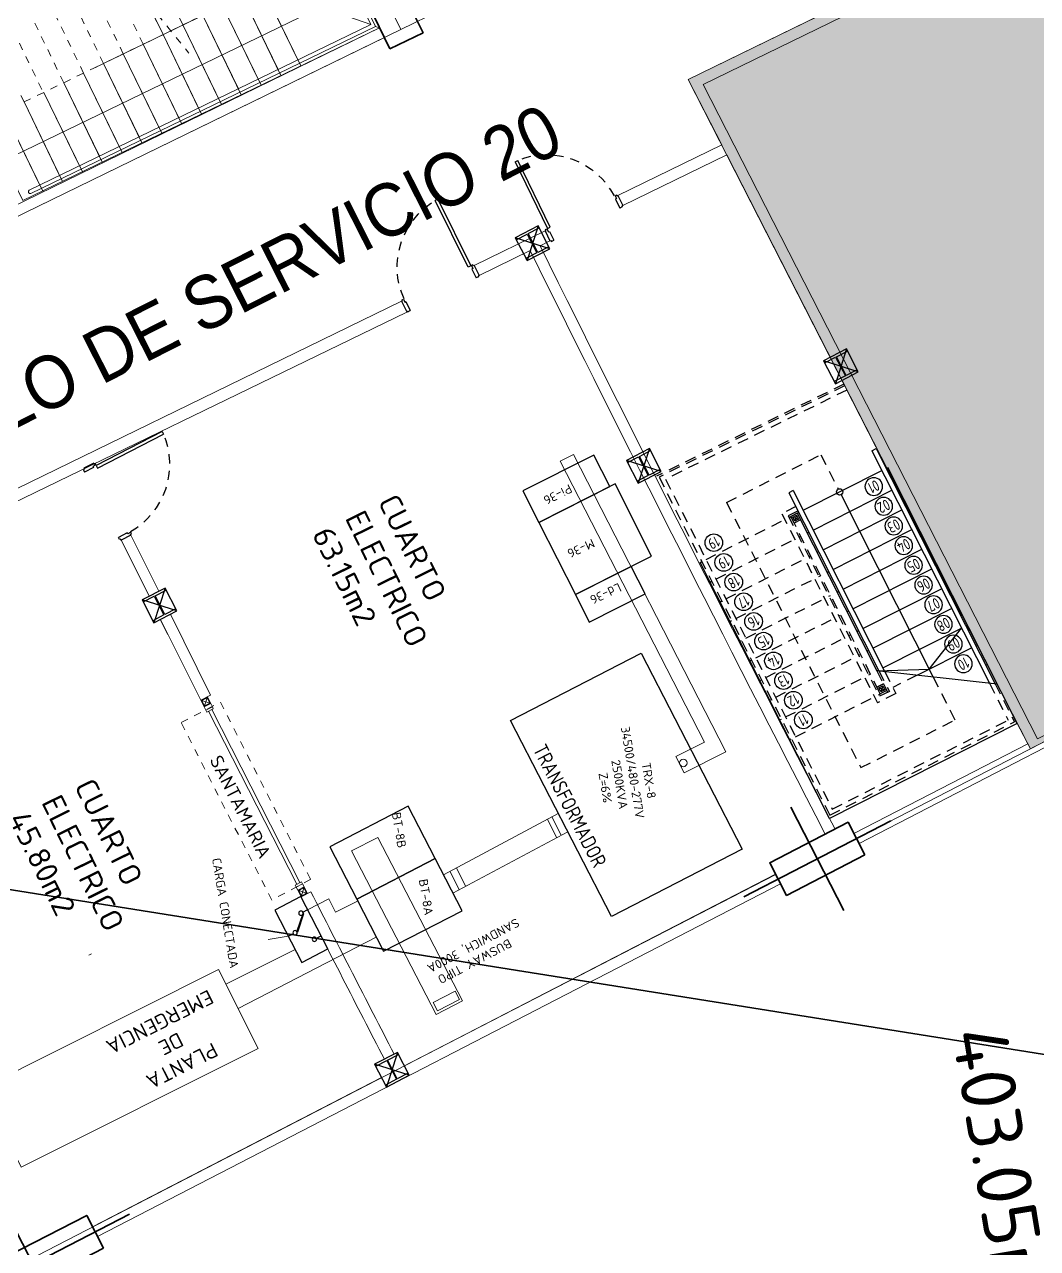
# Model space of a CAD drawing. Header units: metres. Extents: x 2 to 659295185, y -28 to 1124222152.
# Drawn here: x 655482.01 to 655495.78, y 1126244.68 to 1126261.32 of the extents above; entities that cross this region are included whole.
import ezdxf
from ezdxf.enums import TextEntityAlignment as Align

# ---------------------------------------------------------------- set-up
doc = ezdxf.new("R2010")
doc.units = ezdxf.units.M
doc.header["$MEASUREMENT"] = 0
for name, pattern in [('CCSM_C1_CUERPO CK$0$HIDDEN', [0.375, 0.25, -0.125]), ('CCSM_C1_CUERPO NS$0$CONTINUA', [0]), ('CCSM_C1_CUERPO NS$0$DASHED', [0.75, 0.5, -0.25]), ('CCSM_C1_CUERPO NS$0$HIDDEN', [0.375, 0.25, -0.125]), ('DASHDOT', [1, 0.5, -0.25, 0, -0.25]), ('HIDDEN', [0.375, 0.25, -0.125])]:
    doc.linetypes.add(name, pattern=pattern)
doc.layers.get('0').update_dxf_attribs({"linetype": 'CONTINUOUS'})
for name, color, linetype in [('CCSM_C1_CUERPO BJ$0$A-LOCAL ID', 7, 'CONTINUOUS'), ('CCSM_C1_CUERPO BJ$0$ID_Nº LOCAL', 7, 'CONTINUOUS'), ('CCSM_C1_CUERPO NS$0$-aa_niveles reales mz', 60, 'CONTINUOUS'), ('CCSM_C1_CUERPO NS$0$A-EQUIPOS', 9, 'CONTINUOUS'), ('CCSM_C1_CUERPO NS$0$A-ESCALERAS', 7, 'CONTINUOUS'), ('CCSM_C1_CUERPO NS$0$A-LOCAL ID', 7, 'CONTINUOUS'), ('CCSM_C1_CUERPO NS$0$A-PARED', 2, 'CCSM_C1_CUERPO NS$0$CONTINUA'), ('CCSM_C1_CUERPO NS$0$A-PUERTA', 5, 'CCSM_C1_CUERPO NS$0$CONTINUA'), ('CCSM_C1_CUERPO NS$0$A-SANTA MARIAS', 161, 'CCSM_C1_CUERPO NS$0$CONTINUA'), ('CCSM_C1_CUERPO NS$0$A-TEXTOS AREAS', 7, 'CONTINUOUS'), ('CCSM_C1_CUERPO NS$0$A_RAMPAS DE ANDENES', 8, 'CCSM_C1_CUERPO NS$0$CONTINUA'), ('CCSM_C1_CUERPO NS$0$EQUIPOS', 5, 'CONTINUOUS'), ('CCSM_C1_CUERPO NS$0$ID_AREA EXACTA', 7, 'CONTINUOUS'), ('CCSM_C1_CUERPO NS$0$ID_Nº LOCAL', 7, 'CONTINUOUS'), ('CCSM_C1_CUERPO NS$0$ID_RUBRO', 7, 'CONTINUOUS'), ('Parcelas', 140, 'CONTINUOUS')]:
    doc.layers.add(name, color=color, linetype=linetype)
doc.layers.add('CCSM_C1_CUERPO NS$0$A-AREAS COMERCIALES', color=151, linetype='CONTINUOUS', plot=False)
for name, color, linetype, lineweight in [('CCSM_XREF ESTRUCTURA15$0$E-CA-COLUMNA', 2, 'CONTINUOUS', 35), ('CCSM_XREF ESTRUCTURA15$0$E-CS-COLUMNA', 2, 'CONTINUOUS', 35), ('LOCALES ASIGNADOS', 41, 'DASHDOT', 0), ('XREF ESCALERAS', 252, 'CONTINUOUS', 0)]:
    doc.layers.add(name, color=color, linetype=linetype, lineweight=lineweight)
doc.styles.add('CCSM_C1_CUERPO BJ$0$ROMANS', font='romans__.ttf')
doc.styles.add('CCSM_C1_CUERPO BJ$0$sigo', font='arial.ttf', dxfattribs={"width": 0.9})
doc.styles.add('CCSM_C1_CUERPO NS$0$R', font='ROMANS.shx', dxfattribs={"width": 0.8})
doc.styles.add('CCSM_C1_CUERPO NS$0$ROMANS', font='romans__.ttf')
doc.styles.add('CCSM_C1_CUERPO NS$0$Standard', font='txt_____.ttf')

# ---------------------------------------------------------------- blocks, each defined once
blk = doc.blocks.new('CCSM_C1_CUERPO NS$0$AM_PIZ-120-15')
for p, q in [((0.045, 1.025), (0.085, 1.025)), ((0.045, 1.025), (0.045, 0.015)), ((0.085, 0.015), (0.085, 1.025)), ((0, 0), (0.015, 0)), ((0.015, 0.015), (0.035, 0.015)), ((0.015, 0), (0.015, 0.015)), ((0.035, 0.015), (0.035, -0.03)), ((0.045, 0.015), (0.085, 0.015)), ((1.065, 0.015), (1.065, -0.03)), ((1.085, 0.015), (1.065, 0.015)), ((1.085, 0), (1.085, 0.015)), ((1.1, 0), (1.085, 0)), ((1.1, 0), (1.1, -0.15)), ((0, 0), (0, -0.15)), ((0, -0.15), (0.015, -0.15)), ((0.015, -0.15), (0.015, -0.165)), ((0.015, -0.165), (0.05, -0.165)), ((0.035, -0.03), (0.05, -0.03)), ((0.05, -0.03), (0.05, -0.165)), ((1.065, -0.03), (1.05, -0.03)), ((1.05, -0.03), (1.05, -0.165)), ((1.085, -0.165), (1.05, -0.165)), ((1.1, -0.15), (1.085, -0.15)), ((1.085, -0.15), (1.085, -0.165))]:
    blk.add_line(p, q)
at = {"color": 8, "linetype": 'CCSM_C1_CUERPO NS$0$HIDDEN', "ltscale": 0.5}
blk.add_arc((0.009, -0.019), 1.047, 1.8622, 85.8231, dxfattribs=at)
blk = doc.blocks.new('CCSM_C1_CUERPO NS$0$NUM ESCALON')
blk.add_circle((0, 0), 0.12)
at = {"style": 'CCSM_C1_CUERPO NS$0$ROMANS', "width": 0.75}
blk.add_attdef('00', text='', height=0.15, dxfattribs=at).set_placement((0, 0), align=Align.MIDDLE_CENTER)
blk = doc.blocks.new('CCSM_C1_CUERPO NS$0$ESCALERA NS2')
at = {"layer": 'CCSM_C1_CUERPO NS$0$A-ESCALERAS', "color": 8, "linetype": 'CCSM_C1_CUERPO NS$0$DASHED', "ltscale": 0.3}
for p, q in [((-1.083, 5.258), (-3.628, 4.008)), ((-1.072, 5.236), (-3.594, 3.996)), ((-1.042, 5.178), (-3.506, 3.967)), ((-2.675, 3.652), (-1.394, 4.299)), ((-1.394, 4.299), (-1.158, 3.832)), ((-3.594, 3.996), (-1.271, -0.6)), ((-3.506, 3.967), (-1.24, -0.518)), ((-2.675, 3.652), (-0.852, 0.045)), ((-1.733, 3.595), (-1.925, 3.498)), ((-1.925, 3.498), (-0.626, 0.927)), ((-1.704, 3.537), (-1.838, 3.469)), ((-1.692, 3.514), (-1.826, 3.447)), ((-1.715, 3.503), (-1.804, 3.458)), ((-2.955, 2.876), (-1.884, 3.417)), ((-1.838, 3.469), (-0.597, 1.015)), ((-1.826, 3.447), (-1.804, 3.458)), ((-1.804, 3.458), (-0.575, 1.026)), ((-1.67, 3.414), (-1.759, 3.369)), ((-1.691, 3.179), (-1.669, 3.19)), ((-2.82, 2.609), (-1.749, 3.15)), ((-3.036, 2.836), (-3.013, 2.847)), ((-2.685, 2.341), (-1.614, 2.882)), ((-1.556, 2.911), (-1.533, 2.923)), ((-2.9, 2.568), (-2.878, 2.579)), ((-2.549, 2.073), (-1.478, 2.614)), ((-1.42, 2.644), (-1.398, 2.655)), ((-2.414, 1.805), (-1.343, 2.346)), ((-1.285, 2.376), (-1.263, 2.387)), ((-2.765, 2.3), (-2.743, 2.311)), ((-2.63, 2.032), (-2.607, 2.044)), ((-2.279, 1.538), (-1.208, 2.079)), ((-1.15, 2.108), (-1.127, 2.119)), ((-1.014, 1.84), (-0.992, 1.852)), ((-2.494, 1.765), (-2.472, 1.776)), ((-2.143, 1.27), (-1.072, 1.811)), ((-2.359, 1.497), (-2.337, 1.508)), ((-2.008, 1.002), (-0.937, 1.543)), ((-0.879, 1.573), (-0.857, 1.584)), ((-0.632, 1.361), (-0.486, 1.071)), ((-0.605, 1.362), (-0.463, 1.082)), ((-0.525, 1.349), (-0.376, 1.054)), ((-2.224, 1.229), (-2.201, 1.24)), ((-1.873, 0.734), (-0.802, 1.275)), ((-0.744, 1.305), (-0.721, 1.316)), ((-0.542, 1.183), (-0.631, 1.138)), ((-0.086, 1.301), (-0.417, 1.134)), ((0.133, 1.277), (0.429, 0.692)), ((0.899, 1.192), (1.152, 0.691)), ((0.976, 1.184), (1.237, 0.667)), ((-1.738, 0.466), (-0.667, 1.008)), ((-0.376, 1.054), (-0.626, 0.927)), ((-0.609, 1.037), (-0.586, 1.048)), ((-0.463, 1.082), (-0.597, 1.015)), ((-0.497, 1.093), (-0.586, 1.048)), ((-2.088, 0.961), (-2.066, 0.973)), ((-1.953, 0.694), (-1.931, 0.705)), ((-1.271, -0.6), (1.237, 0.667)), ((-1.24, -0.518), (1.152, 0.691)), ((-0.852, 0.045), (0.429, 0.692)), ((-1.818, 0.426), (-1.796, 0.437))]:
    blk.add_line(p, q, dxfattribs=at)
at = {"layer": 'CCSM_C1_CUERPO NS$0$A-ESCALERAS'}
for p, q in [((-0.699, 4.353), (-0.641, 4.382)), ((-0.699, 4.353), (0.899, 1.192)), ((-0.641, 4.382), (0.976, 1.184)), ((-1.634, 3.544), (-0.563, 4.085)), ((1.276, 0.645), (-0.483, 4.126)), ((-1.77, 3.812), (-1.828, 3.782)), ((-1.828, 3.782), (-0.605, 1.362)), ((-1.77, 3.812), (-0.525, 1.349)), ((-1.499, 3.276), (-0.428, 3.817)), ((-1.12, 3.756), (0.133, 1.277)), ((-1.715, 3.503), (-1.692, 3.514)), ((-1.715, 3.503), (-0.632, 1.361)), ((-1.364, 3.008), (-0.293, 3.549)), ((-1.579, 3.235), (-1.557, 3.247)), ((-1.228, 2.741), (-0.157, 3.282)), ((-1.093, 2.473), (-0.022, 3.014)), ((-1.277, -0.645), (-3.036, 2.836)), ((-1.444, 2.968), (-1.422, 2.979)), ((-1.309, 2.7), (-1.286, 2.711)), ((-0.958, 2.205), (0.113, 2.746)), ((0.307, 2.508), (0.329, 2.519)), ((-1.173, 2.432), (-1.151, 2.443)), ((-0.823, 1.937), (0.248, 2.478)), ((-1.038, 2.164), (-1.016, 2.176)), ((-0.687, 1.669), (0.384, 2.211)), ((0.442, 2.24), (0.464, 2.251)), ((-0.903, 1.897), (-0.881, 1.908)), ((-0.552, 1.402), (0.519, 1.943)), ((0.577, 1.972), (0.599, 1.984)), ((-0.086, 1.301), (0.654, 1.675)), ((0.712, 1.705), (0.735, 1.716)), ((-0.768, 1.629), (-0.745, 1.64)), ((-0.632, 1.361), (-0.61, 1.372)), ((1.005, 1.18), (-0.632, 1.361)), ((0.848, 1.437), (0.87, 1.448)), ((1.276, 0.645), (-1.277, -0.645))]:
    blk.add_line(p, q, dxfattribs=at)
for points in [[(-1.715, 3.503), (-1.67, 3.414), (-1.759, 3.369), (-1.804, 3.458)], [(-1.724, 3.476), (-1.696, 3.423), (-1.75, 3.396), (-1.777, 3.449)], [(-0.542, 1.183), (-0.497, 1.093), (-0.586, 1.048), (-0.631, 1.138)], [(-0.551, 1.156), (-0.524, 1.102), (-0.577, 1.075), (-0.604, 1.129)]]:
    blk.add_lwpolyline(points, close=True, dxfattribs=at)
at = {"layer": 'CCSM_C1_CUERPO NS$0$A-ESCALERAS', "color": 1}
for points in [[(-1.724, 3.476), (-1.75, 3.396), (-1.777, 3.449), (-1.696, 3.423)], [(-0.551, 1.156), (-0.577, 1.075), (-0.604, 1.129), (-0.524, 1.102)]]:
    blk.add_lwpolyline(points, dxfattribs=at)
at = {"layer": 'CCSM_C1_CUERPO NS$0$A-ESCALERAS'}
blk.add_lwpolyline([(-0.632, 1.361), (0.079, 1.384), (0.519, 1.943)], dxfattribs=at)
blk.add_circle((-1.139, 3.794), 0.043, dxfattribs=at)
ref = blk.add_blockref('CCSM_C1_CUERPO NS$0$NUM ESCALON', (-0.674, 3.867), dxfattribs=dict(at, xscale=-1, rotation=26.80880203870154))
ref.add_attrib('00', '01', dxfattribs={"layer": '0', "height": 0.15, "rotation": 206.8088, "style": 'CCSM_C1_CUERPO NS$0$ROMANS', "width": 0.75}).set_placement((-0.674, 3.867), align=Align.MIDDLE_CENTER)
ref = blk.add_blockref('CCSM_C1_CUERPO NS$0$NUM ESCALON', (-0.539, 3.599), dxfattribs=dict(at, xscale=-1, rotation=26.80880203870154))
ref.add_attrib('00', '02', dxfattribs={"layer": '0', "height": 0.15, "rotation": 206.8088, "style": 'CCSM_C1_CUERPO NS$0$ROMANS', "width": 0.75}).set_placement((-0.539, 3.599), align=Align.MIDDLE_CENTER)
ref = blk.add_blockref('CCSM_C1_CUERPO NS$0$NUM ESCALON', (-0.403, 3.331), dxfattribs=dict(at, xscale=-1, rotation=26.80880203870154))
ref.add_attrib('00', '03', dxfattribs={"layer": '0', "height": 0.15, "rotation": 206.8088, "style": 'CCSM_C1_CUERPO NS$0$ROMANS', "width": 0.75}).set_placement((-0.403, 3.331), align=Align.MIDDLE_CENTER)
ref = blk.add_blockref('CCSM_C1_CUERPO NS$0$NUM ESCALON', (-2.849, 3.104), dxfattribs=dict(at, rotation=26.80880246821879))
ref.add_attrib('00', '19', dxfattribs={"layer": '0', "height": 0.15, "rotation": 206.8088, "style": 'CCSM_C1_CUERPO NS$0$ROMANS', "width": 0.75}).set_placement((-2.849, 3.104), align=Align.MIDDLE_CENTER)
ref = blk.add_blockref('CCSM_C1_CUERPO NS$0$NUM ESCALON', (-0.268, 3.064), dxfattribs=dict(at, xscale=-1, rotation=26.80880203870154))
ref.add_attrib('00', '04', dxfattribs={"layer": '0', "height": 0.15, "rotation": 206.8088, "style": 'CCSM_C1_CUERPO NS$0$ROMANS', "width": 0.75}).set_placement((-0.268, 3.064), align=Align.MIDDLE_CENTER)
ref = blk.add_blockref('CCSM_C1_CUERPO NS$0$NUM ESCALON', (-2.714, 2.836), dxfattribs=dict(at, rotation=26.80880246821878))
ref.add_attrib('00', '19', dxfattribs={"layer": '0', "height": 0.15, "rotation": 206.8088, "style": 'CCSM_C1_CUERPO NS$0$ROMANS', "width": 0.75}).set_placement((-2.714, 2.836), align=Align.MIDDLE_CENTER)
ref = blk.add_blockref('CCSM_C1_CUERPO NS$0$NUM ESCALON', (-0.133, 2.796), dxfattribs=dict(at, xscale=-1, rotation=26.80880203870154))
ref.add_attrib('00', '05', dxfattribs={"layer": '0', "height": 0.15, "rotation": 206.8088, "style": 'CCSM_C1_CUERPO NS$0$ROMANS', "width": 0.75}).set_placement((-0.133, 2.796), align=Align.MIDDLE_CENTER)
ref = blk.add_blockref('CCSM_C1_CUERPO NS$0$NUM ESCALON', (-2.579, 2.568), dxfattribs=dict(at, rotation=26.80880246821878))
ref.add_attrib('00', '18', dxfattribs={"layer": '0', "height": 0.15, "rotation": 206.8088, "style": 'CCSM_C1_CUERPO NS$0$ROMANS', "width": 0.75}).set_placement((-2.579, 2.568), align=Align.MIDDLE_CENTER)
ref = blk.add_blockref('CCSM_C1_CUERPO NS$0$NUM ESCALON', (0.003, 2.528), dxfattribs=dict(at, xscale=-1, rotation=26.80880203870154))
ref.add_attrib('00', '06', dxfattribs={"layer": '0', "height": 0.15, "rotation": 206.8088, "style": 'CCSM_C1_CUERPO NS$0$ROMANS', "width": 0.75}).set_placement((0.003, 2.528), align=Align.MIDDLE_CENTER)
ref = blk.add_blockref('CCSM_C1_CUERPO NS$0$NUM ESCALON', (-2.444, 2.3), dxfattribs=dict(at, rotation=26.80880246821878))
ref.add_attrib('00', '17', dxfattribs={"layer": '0', "height": 0.15, "rotation": 206.8088, "style": 'CCSM_C1_CUERPO NS$0$ROMANS', "width": 0.75}).set_placement((-2.444, 2.3), align=Align.MIDDLE_CENTER)
ref = blk.add_blockref('CCSM_C1_CUERPO NS$0$NUM ESCALON', (0.138, 2.26), dxfattribs=dict(at, xscale=-1, rotation=26.80880203870154))
ref.add_attrib('00', '07', dxfattribs={"layer": '0', "height": 0.15, "rotation": 206.8088, "style": 'CCSM_C1_CUERPO NS$0$ROMANS', "width": 0.75}).set_placement((0.138, 2.26), align=Align.MIDDLE_CENTER)
ref = blk.add_blockref('CCSM_C1_CUERPO NS$0$NUM ESCALON', (-2.308, 2.033), dxfattribs=dict(at, rotation=26.80880246821878))
ref.add_attrib('00', '16', dxfattribs={"layer": '0', "height": 0.15, "rotation": 206.8088, "style": 'CCSM_C1_CUERPO NS$0$ROMANS', "width": 0.75}).set_placement((-2.308, 2.033), align=Align.MIDDLE_CENTER)
ref = blk.add_blockref('CCSM_C1_CUERPO NS$0$NUM ESCALON', (0.273, 1.993), dxfattribs=dict(at, xscale=-1, rotation=26.80880203870154))
ref.add_attrib('00', '08', dxfattribs={"layer": '0', "height": 0.15, "rotation": 206.8088, "style": 'CCSM_C1_CUERPO NS$0$ROMANS', "width": 0.75}).set_placement((0.273, 1.993), align=Align.MIDDLE_CENTER)
ref = blk.add_blockref('CCSM_C1_CUERPO NS$0$NUM ESCALON', (-2.173, 1.765), dxfattribs=dict(at, rotation=26.80880246821878))
ref.add_attrib('00', '15', dxfattribs={"layer": '0', "height": 0.15, "rotation": 206.8088, "style": 'CCSM_C1_CUERPO NS$0$ROMANS', "width": 0.75}).set_placement((-2.173, 1.765), align=Align.MIDDLE_CENTER)
ref = blk.add_blockref('CCSM_C1_CUERPO NS$0$NUM ESCALON', (0.408, 1.725), dxfattribs=dict(at, xscale=-1, rotation=26.80880203870154))
ref.add_attrib('00', '09', dxfattribs={"layer": '0', "height": 0.15, "rotation": 206.8088, "style": 'CCSM_C1_CUERPO NS$0$ROMANS', "width": 0.75}).set_placement((0.408, 1.725), align=Align.MIDDLE_CENTER)
ref = blk.add_blockref('CCSM_C1_CUERPO NS$0$NUM ESCALON', (-2.038, 1.497), dxfattribs=dict(at, rotation=26.80880246821878))
ref.add_attrib('00', '14', dxfattribs={"layer": '0', "height": 0.15, "rotation": 206.8088, "style": 'CCSM_C1_CUERPO NS$0$ROMANS', "width": 0.75}).set_placement((-2.038, 1.497), align=Align.MIDDLE_CENTER)
ref = blk.add_blockref('CCSM_C1_CUERPO NS$0$NUM ESCALON', (0.544, 1.457), dxfattribs=dict(at, xscale=-1, rotation=26.80880203870154))
ref.add_attrib('00', '10', dxfattribs={"layer": '0', "height": 0.15, "rotation": 206.8088, "style": 'CCSM_C1_CUERPO NS$0$ROMANS', "width": 0.75}).set_placement((0.544, 1.457), align=Align.MIDDLE_CENTER)
ref = blk.add_blockref('CCSM_C1_CUERPO NS$0$NUM ESCALON', (-1.902, 1.229), dxfattribs=dict(at, rotation=26.80880246821878))
ref.add_attrib('00', '13', dxfattribs={"layer": '0', "height": 0.15, "rotation": 206.8088, "style": 'CCSM_C1_CUERPO NS$0$ROMANS', "width": 0.75}).set_placement((-1.902, 1.229), align=Align.MIDDLE_CENTER)
ref = blk.add_blockref('CCSM_C1_CUERPO NS$0$NUM ESCALON', (-1.767, 0.962), dxfattribs=dict(at, rotation=26.80880246821878))
ref.add_attrib('00', '12', dxfattribs={"layer": '0', "height": 0.15, "rotation": 206.8088, "style": 'CCSM_C1_CUERPO NS$0$ROMANS', "width": 0.75}).set_placement((-1.767, 0.962), align=Align.MIDDLE_CENTER)
ref = blk.add_blockref('CCSM_C1_CUERPO NS$0$NUM ESCALON', (-1.632, 0.694), dxfattribs=dict(at, rotation=26.80880246821878))
ref.add_attrib('00', '11', dxfattribs={"layer": '0', "height": 0.15, "rotation": 206.8088, "style": 'CCSM_C1_CUERPO NS$0$ROMANS', "width": 0.75}).set_placement((-1.632, 0.694), align=Align.MIDDLE_CENTER)
blk = doc.blocks.new('CCSM_C1_CUERPO NS$0$L')
at = {"layer": 'CCSM_C1_CUERPO NS$0$A-EQUIPOS'}
blk.add_lwpolyline([(-0.21, 0.85), (0.21, 0.85), (0.21, 0), (-0.21, 0)], close=True, dxfattribs=at)
blk = doc.blocks.new('CCSM_C1_CUERPO NS$0$M')
at = {"layer": 'CCSM_C1_CUERPO NS$0$A-EQUIPOS'}
blk.add_lwpolyline([(-0.55, 1.16), (0.55, 1.16), (0.55, 0), (-0.55, 0)], close=True, dxfattribs=at)
blk = doc.blocks.new('CCSM_C1_CUERPO NS$0$P')
at = {"layer": 'CCSM_C1_CUERPO NS$0$A-EQUIPOS'}
blk.add_lwpolyline([(-0.24, 1.08), (0.24, 1.08), (0.24, 0), (-0.24, 0)], close=True, dxfattribs=at)
blk = doc.blocks.new('CCSM_C1_CUERPO NS$0$BT25004000')
at = {"layer": 'CCSM_C1_CUERPO NS$0$A-EQUIPOS'}
blk.add_lwpolyline([(-0.4, 1.2), (0.4, 1.2), (0.4, 0), (-0.4, 0)], close=True, dxfattribs=at)
blk = doc.blocks.new('CCSM_C1_CUERPO NS$0$TRX2500')
blk.add_lwpolyline([(-1.5, 2), (1.5, 2), (1.5, 0), (-1.5, 0)], close=True)
at = {"insert": (-1.016, 0.287), "char_height": 0.2, "width": 2.63768, "attachment_point": 1, "style": 'CCSM_C1_CUERPO NS$0$R'}
blk.add_mtext('TRANSFORMADOR', dxfattribs=at)
blk = doc.blocks.new('CCSM_C1_CUERPO NS$0$TA300')
at = {"layer": 'CCSM_C1_CUERPO NS$0$A-EQUIPOS'}
for p, q in [((-0.2, 0.326), (-0.2, 0.4)), ((0.2, 0.326), (0.2, 0.4)), ((-0.007, 0.14), (0.177, 0.329)), ((0, 0.133), (0.183, 0.321)), ((0.177, 0.329), (0.183, 0.321)), ((-0.007, 0.14), (0, 0.133)), ((0, 0), (0, 0.074))]:
    blk.add_line(p, q, dxfattribs=at)
blk.add_lwpolyline([(-0.4, 0.4), (0.4, 0.4), (0.4, 0), (-0.4, 0)], close=True, dxfattribs=at)
for centre in [(-0.2, 0.296), (0.2, 0.296), (0, 0.104)]:
    blk.add_circle(centre, 0.0293, dxfattribs=at)
blk = doc.blocks.new('CCSM_C1_CUERPO NS$0$refuerzos')
at = {"layer": 'CCSM_C1_CUERPO NS$0$-aa_niveles reales mz'}
blk.add_lwpolyline([(-1005676.254, 829072.727), (-1005676.254, 829072.377), (-1005675.904, 829072.377), (-1005675.904, 829072.727)], close=True, dxfattribs=at)
at = {"layer": 'CCSM_C1_CUERPO NS$0$EQUIPOS'}
blk.add_line((-1005676.254, 829072.727), (-1005675.904, 829072.377), dxfattribs=at)
blk.add_lwpolyline([(-1005676.254, 829072.377), (-1005676.223, 829072.377), (-1005676.223, 829072.546), (-1005675.936, 829072.546), (-1005675.936, 829072.377), (-1005675.904, 829072.377), (-1005675.904, 829072.727), (-1005675.936, 829072.727), (-1005675.936, 829072.558), (-1005676.223, 829072.558), (-1005676.223, 829072.727), (-1005676.254, 829072.727)], close=True, dxfattribs=at)
blk = doc.blocks.new('CCSM_C1_CUERPO NS$0$refuerzos1')
at = {"layer": 'CCSM_C1_CUERPO NS$0$EQUIPOS'}
blk.add_line((-1005675.904, 829072.727), (-1005676.254, 829072.377), dxfattribs=at)
at = {"layer": 'CCSM_C1_CUERPO NS$0$A-PARED'}
blk.add_blockref('CCSM_C1_CUERPO NS$0$refuerzos', (0, 0), dxfattribs=at)
blk = doc.blocks.new('CCSM_C1_CUERPO NS$0$IDENT LOCAL')
at = {"style": 'CCSM_C1_CUERPO NS$0$ROMANS'}
for tag, height, p in [('NºLOCAL', 0.7, (0, 2.404)), ('AREA-EXACTA', 0.5, (0, 1.7)), ('RUBRO', 0.35, (0, 0.85)), ('USO', 0.35, (0, 0))]:
    blk.add_attdef(tag, text='', height=height, dxfattribs=at).set_placement(p, align=Align.BOTTOM_CENTER)
blk = doc.blocks.new('CCSM_XREF ESTRUCTURA15$0$CCSM_COLUMNA REC')
at = {"layer": 'CCSM_XREF ESTRUCTURA15$0$E-CA-COLUMNA'}
blk.add_lwpolyline([(-0.25, -0.25), (0.25, -0.25), (0.25, 0.25), (-0.25, 0.25)], close=True, dxfattribs=at)
blk = doc.blocks.new('CCSM_XREF ESTRUCTURA15$0$COLUM L 120x120')
at = {"color": 5}
for p, q in [((0, 1.095), (0, -0.482)), ((1.474, 0), (-0.774, 0))]:
    blk.add_line(p, q, dxfattribs=at)
blk.add_lwpolyline([(0.95, 0.25), (0.25, 0.25), (0.25, 0.95), (-0.25, 0.95), (-0.25, -0.25), (0.95, -0.25)], close=True)
blk = doc.blocks.new('CCSM_XREF ESTRUCTURA15$0$COLUM REC 120x50 mid')
at = {"color": 5}
for p, q in [((0, 1.124), (0, -1.124)), ((-0.789, 0), (0.789, 0))]:
    blk.add_line(p, q, dxfattribs=at)
at = {"color": 2}
blk.add_lwpolyline([(-0.25, 0.6), (-0.25, -0.6), (0.25, -0.6), (0.25, 0.6)], close=True, dxfattribs=at)
blk = doc.blocks.new('CCSM_C1_CUERPO BJ$0$IDENT LOCAL')
at = {"style": 'CCSM_C1_CUERPO BJ$0$ROMANS'}
for tag, height, p in [('AREA-EXACTA', 0.5, (0.587, 0.096)), ('NºLOCAL', 0.7, (1.17, 0.119)), ('RUBRO', 0.35, (0, 0)), ('USO', 0.35, (-0.587, -0.096))]:
    blk.add_attdef(tag, text='', height=height, rotation=279.3085, dxfattribs=at).set_placement(p, align=Align.BOTTOM_CENTER)
blk = doc.blocks.new('stairs3')
for p, q in [((655563.519, 1126395.991), (655562.335, 1126395.797)), ((655563.519, 1126395.991), (655562.335, 1126395.797)), ((655563.103, 1126391.667), (655565.383, 1126392.04))]:
    blk.add_line(p, q)
at = {"layer": 'XREF ESCALERAS'}
for p, q in [((655564.703, 1126396.185), (655563.519, 1126395.991)), ((655564.703, 1126396.185), (655563.519, 1126395.991)), ((655564.111, 1126396.088), (655564.887, 1126391.356)), ((655565.575, 1126390.866), (655564.703, 1126396.185)), ((655565.575, 1126390.866), (655564.703, 1126396.185)), ((655564.752, 1126395.889), (655563.568, 1126395.695)), ((655565.472, 1126390.94), (655564.637, 1126396.034)), ((655565.529, 1126390.899), (655564.686, 1126396.041)), ((655564.752, 1126395.889), (655564.712, 1126395.882)), ((655564.663, 1126395.874), (655563.568, 1126395.695)), ((655564.8, 1126395.593), (655563.616, 1126395.399)), ((655564.711, 1126395.578), (655563.616, 1126395.399)), ((655564.8, 1126395.593), (655564.761, 1126395.586)), ((655563.665, 1126395.103), (655564.849, 1126395.297)), ((655563.665, 1126395.103), (655564.76, 1126395.282)), ((655564.809, 1126395.29), (655564.849, 1126395.297)), ((655563.713, 1126394.807), (655564.897, 1126395.001)), ((655563.713, 1126394.807), (655564.808, 1126394.986)), ((655564.858, 1126394.994), (655564.897, 1126395.001)), ((655563.762, 1126394.511), (655564.946, 1126394.705)), ((655563.762, 1126394.511), (655564.857, 1126394.69)), ((655564.906, 1126394.698), (655564.946, 1126394.705)), ((655563.81, 1126394.215), (655564.994, 1126394.409)), ((655563.81, 1126394.215), (655564.906, 1126394.394)), ((655564.955, 1126394.402), (655564.994, 1126394.409)), ((655563.785, 1126394.367), (655564.198, 1126391.846)), ((655563.859, 1126393.919), (655565.043, 1126394.113)), ((655563.859, 1126393.919), (655564.954, 1126394.098)), ((655565.003, 1126394.106), (655565.043, 1126394.113)), ((655563.907, 1126393.622), (655565.091, 1126393.817)), ((655563.907, 1126393.622), (655565.003, 1126393.802)), ((655565.052, 1126393.81), (655565.091, 1126393.817)), ((655562.762, 1126393.435), (655562.723, 1126393.428)), ((655563.956, 1126393.326), (655565.14, 1126393.521)), ((655563.956, 1126393.326), (655565.051, 1126393.506)), ((655565.1, 1126393.514), (655565.14, 1126393.521)), ((655563.207, 1126390.478), (655562.73, 1126393.384)), ((655563.24, 1126390.524), (655562.772, 1126393.38)), ((655563.281, 1126390.581), (655562.823, 1126393.374)), ((655563.956, 1126393.326), (655562.86, 1126393.147)), ((655562.811, 1126393.139), (655562.772, 1126393.132)), ((655564.004, 1126393.03), (655565.188, 1126393.224)), ((655564.004, 1126393.03), (655565.1, 1126393.21)), ((655565.149, 1126393.218), (655565.188, 1126393.224)), ((655563.207, 1126390.478), (655562.787, 1126393.04)), ((655564.004, 1126393.03), (655562.82, 1126392.836)), ((655564.004, 1126393.03), (655562.909, 1126392.851)), ((655563.703, 1126391.159), (655563.412, 1126392.933)), ((655564.026, 1126392.897), (655564.198, 1126391.846)), ((655564.053, 1126392.734), (655565.237, 1126392.928)), ((655564.053, 1126392.734), (655565.148, 1126392.914)), ((655565.198, 1126392.922), (655565.237, 1126392.928)), ((655562.86, 1126392.843), (655562.82, 1126392.836)), ((655564.053, 1126392.734), (655562.869, 1126392.54)), ((655564.053, 1126392.734), (655562.957, 1126392.555)), ((655564.101, 1126392.438), (655565.286, 1126392.632)), ((655564.101, 1126392.438), (655565.197, 1126392.618)), ((655565.246, 1126392.626), (655565.286, 1126392.632)), ((655562.908, 1126392.547), (655562.869, 1126392.54)), ((655564.101, 1126392.438), (655562.917, 1126392.244)), ((655564.101, 1126392.438), (655563.006, 1126392.259)), ((655562.957, 1126392.251), (655562.917, 1126392.244)), ((655564.15, 1126392.142), (655565.334, 1126392.336)), ((655564.15, 1126392.142), (655565.245, 1126392.322)), ((655565.295, 1126392.33), (655565.334, 1126392.336)), ((655564.15, 1126392.142), (655562.966, 1126391.948)), ((655564.15, 1126392.142), (655563.054, 1126391.963)), ((655563.005, 1126391.955), (655562.966, 1126391.948)), ((655563.014, 1126391.652), (655565.383, 1126392.04)), ((655563.103, 1126391.667), (655565.294, 1126392.026)), ((655565.343, 1126392.034), (655565.383, 1126392.04)), ((655564.198, 1126391.846), (655563.282, 1126390.581)), ((655564.198, 1126391.846), (655565.471, 1126390.94)), ((655564.198, 1126391.846), (655564.376, 1126390.761)), ((655563.014, 1126391.652), (655563.054, 1126391.659)), ((655564.887, 1126391.356), (655563.703, 1126391.162)), ((655563.24, 1126390.524), (655565.529, 1126390.899)), ((655563.281, 1126390.581), (655565.472, 1126390.94)), ((655565.529, 1126390.899), (655565.575, 1126390.866)), ((655563.207, 1126390.478), (655565.575, 1126390.866)), ((655563.207, 1126390.478), (655565.575, 1126390.866)), ((655564.384, 1126390.711), (655564.391, 1126390.672)), ((655564.384, 1126390.711), (655564.391, 1126390.672)), ((655563.24, 1126390.524), (655563.207, 1126390.478))]:
    blk.add_line(p, q, dxfattribs=at)
at = {"layer": 'XREF ESCALERAS', "linetype": 'HIDDEN', "ltscale": 0.02}
for p, q in [((655563.519, 1126395.991), (655562.335, 1126395.797)), ((655562.335, 1126395.797), (655562.73, 1126393.384)), ((655563.568, 1126395.695), (655562.383, 1126395.501)), ((655563.616, 1126395.399), (655562.432, 1126395.205)), ((655563.616, 1126395.103), (655562.432, 1126394.909)), ((655563.713, 1126394.807), (655562.529, 1126394.613)), ((655563.762, 1126394.511), (655562.577, 1126394.317)), ((655563.81, 1126394.215), (655562.626, 1126394.02)), ((655563.859, 1126393.919), (655562.674, 1126393.724))]:
    blk.add_line(p, q, dxfattribs=at)
at = {"layer": 'XREF ESCALERAS', "linetype": 'CCSM_C1_CUERPO CK$0$HIDDEN', "ltscale": 0.02}
for p, q in [((655563.519, 1126395.991), (655563.785, 1126394.367)), ((655563.519, 1126395.991), (655564.026, 1126392.897)), ((655563.907, 1126393.622), (655562.723, 1126393.428)), ((655562.787, 1126393.04), (655562.73, 1126393.384)), ((655563.956, 1126393.326), (655562.772, 1126393.132))]:
    blk.add_line(p, q, dxfattribs=at)
for points in [[(655562.479, 1126393.412), (655563.342, 1126393.318), (655563.365, 1126392.919), (655563.46, 1126393.624), (655563.491, 1126393.243), (655564.362, 1126393.185)], [(655563.606, 1126391.749), (655563.412, 1126392.933), (655563.342, 1126392.457), (655563.486, 1126392.485)]]:
    blk.add_lwpolyline(points, dxfattribs=at)
at = {"layer": 'XREF ESCALERAS'}
blk.add_circle((655564.111, 1126396.088), 0.0379, dxfattribs=at)
blk.add_arc((655564.662, 1126396.031), 0.0258, 22.8201, 174.2948, dxfattribs=at)

msp = doc.modelspace()

# ---------------------------------------------------------------- hatches: boundary and pattern name
at = {"layer": 'LOCALES ASIGNADOS'}
h = msp.add_hatch(color=256, dxfattribs=at)
edge = h.paths.add_edge_path()
edge.add_arc((219491.1056, 1054914.3756), 441878.9229, 9.308049718, 9.309563548, ccw=False)
edge.add_line((655551.8097, 1126384.9626), (655564.5398, 1126387.0492))
edge.add_line((655564.5398, 1126387.0492), (655562.5867, 1126398.9652))
edge.add_line((655562.5867, 1126398.9652), (655552.3922, 1126397.2942))
edge.add_line((655552.3922, 1126397.2942), (655552.4569, 1126396.8995))
edge.add_line((655552.4569, 1126396.8995), (655549.9212, 1126396.4839))
msp.add_hatch(color=256, dxfattribs=at).paths.add_polyline_path([(655509.7191, 1126269.6885), (655491.0294, 1126260.5773), (655495.6814, 1126251.4749), (655514.1088, 1126260.9918)])

# ---------------------------------------------------------------- linework, layer by layer
at = {"layer": 'CCSM_C1_CUERPO NS$0$A-AREAS COMERCIALES', "lineweight": 5}
for points in [[(655487.1236, 1126261.2568), (655495.752, 1126265.4652, -0.0176781), (655480.1434, 1126300.5818, -0.0000026), (655471.635, 1126296.0281, 0.0173463)], [(655487.1237, 1126261.2566, -0.017346), (655471.635, 1126296.0281, 0.0000021), (655460.8734, 1126290.2684, 0.013291), (655476.3378, 1126255.9966)]]:
    msp.add_lwpolyline(points, format="xyb", close=True, dxfattribs=at)
msp.add_lwpolyline([(655509.7191, 1126269.6885), (655491.0294, 1126260.5773), (655495.4974, 1126251.8311), (655495.6808, 1126251.4761), (655502.7456, 1126255.1239), (655503.4462, 1126255.4865), (655514.1082, 1126260.993)], close=True, dxfattribs=at)
msp.add_lwpolyline([(655481.2558, 1126244.0262, 0.0048521), (655487.3743, 1126232.5624), (655509.2712, 1126244.5205, -0.0024452), (655506.777, 1126249.1414), (655517.3625, 1126254.7936, -0.0033349), (655514.1082, 1126260.993), (655503.4462, 1126255.4865, -0.0009117), (655503.224, 1126255.3718), (655492.2515, 1126249.705), (655492.217, 1126249.7719), (655481.221, 1126244.093), (655481.2558, 1126244.0262)], format="xyb", dxfattribs=at)
at = {"layer": 'CCSM_C1_CUERPO NS$0$A-EQUIPOS', "lineweight": 5}
for p, q in [((655489.2902, 1126255.3862), (655489.4681, 1126255.4774)), ((655489.4681, 1126255.4774), (655491.5414, 1126251.4356)), ((655489.2902, 1126255.3862), (655491.2487, 1126251.5679)), ((655490.8615, 1126251.3724), (655491.2487, 1126251.5679)), ((655491.5414, 1126251.4356), (655490.9742, 1126251.1493)), ((655490.9742, 1126251.1493), (655490.8615, 1126251.3724)), ((655489.2636, 1126250.5974), (655487.7026, 1126249.7632)), ((655489.1148, 1126250.5179), (655489.24, 1126250.2685)), ((655489.1754, 1126250.5503), (655489.3006, 1126250.3008)), ((655486.8111, 1126250.2715), (655486.4541, 1126250.091)), ((655486.8111, 1126250.2715), (655487.9591, 1126248.0495)), ((655489.3915, 1126250.3494), (655487.8305, 1126249.5152)), ((655486.4541, 1126250.091), (655487.6037, 1126247.8659)), ((655487.7919, 1126249.8081), (655487.9176, 1126249.5578)), ((655487.8801, 1126249.8552), (655488.0058, 1126249.6049)), ((655485.8519, 1126249.2872), (655486.1448, 1126249.4382)), ((655486.1448, 1126249.4382), (655486.2361, 1126249.2564)), ((655486.5326, 1126249.4052), (655486.2361, 1126249.2564)), ((655484.9091, 1126247.9457), (655486.7888, 1126248.917)), ((655485.5926, 1126248.9281), (655485.3186, 1126248.8832)), ((655485.6868, 1126248.7458), (655484.7446, 1126248.2747)), ((655487.8613, 1126248.1794), (655487.5623, 1126248.0249)), ((655487.8613, 1126248.1794), (655487.9196, 1126248.0666)), ((655487.5623, 1126248.0249), (655487.6206, 1126247.9122)), ((655487.9591, 1126248.0495), (655487.6037, 1126247.8659)), ((655487.9196, 1126248.0666), (655487.6206, 1126247.9122))]:
    msp.add_line(p, q, dxfattribs=at)
msp.add_lwpolyline([(655481.9619, 1126245.7904), (655485.1818, 1126247.4004), (655484.6451, 1126248.4737), (655481.4252, 1126246.8637)], close=True, dxfattribs=at)
msp.add_circle((655490.9632, 1126251.2837), 0.0508, dxfattribs=at)
at = {"layer": 'CCSM_C1_CUERPO NS$0$A-PARED', "lineweight": 5}
for p, q in [((655509.8303, 1126269.5758), (655491.2324, 1126260.5095)), ((655507.891, 1126268.7973), (655491.0294, 1126260.5773)), ((655486.8339, 1126261.2803), (655477.3953, 1126256.679)), ((655486.8996, 1126261.1455), (655477.461, 1126256.5442)), ((655491.1642, 1126260.643), (655491.163, 1126260.6455)), ((655491.1642, 1126260.643), (655491.163, 1126260.6455)), ((655491.4844, 1126259.6866), (655491.0294, 1126260.5773)), ((655491.4844, 1126259.6866), (655491.0294, 1126260.5773)), ((655495.7782, 1126251.6112), (655491.2324, 1126260.5095)), ((655495.7782, 1126251.6112), (655491.2324, 1126260.5095)), ((655491.4844, 1126259.6866), (655490.0729, 1126258.9985)), ((655491.5526, 1126259.553), (655490.1386, 1126258.8637)), ((655495.6449, 1126251.5424), (655491.5526, 1126259.553)), ((655495.6449, 1126251.5424), (655491.5526, 1126259.553)), ((655490.1386, 1126258.8637), (655490.0729, 1126258.9985)), ((655489.0841, 1126258.5165), (655488.1193, 1126258.0475)), ((655489.1499, 1126258.3817), (655489.0841, 1126258.5165)), ((655489.1499, 1126258.3817), (655489.0841, 1126258.5165)), ((655489.1499, 1126258.3817), (655489.015, 1126258.3159)), ((655489.1499, 1126258.3817), (655489.015, 1126258.3159)), ((655488.8802, 1126258.2502), (655488.1859, 1126257.913)), ((655495.7782, 1126251.6112), (655503.1894, 1126255.4388)), ((655493.3519, 1126250.1893), (655503.2581, 1126255.3054)), ((655493.2832, 1126250.3226), (655495.6449, 1126251.5424)), ((655493.2832, 1126250.3226), (655495.6449, 1126251.5424)), ((655483.0009, 1126244.8435), (655492.2857, 1126249.6387)), ((655483.0009, 1126244.8435), (655492.2857, 1126249.6387)), ((655487.1261, 1126247.1427), (655492.2187, 1126249.7687)), ((655487.1714, 1126247.1661), (655492.2187, 1126249.7687)), ((655485.7662, 1126249.4634), (655485.9, 1126249.5313)), ((655482.9321, 1126244.9767), (655486.8604, 1126247.0055))]:
    msp.add_line(p, q, dxfattribs=at)
at = {"layer": 'CCSM_C1_CUERPO NS$0$A-PARED', "lineweight": 5, "ltscale": 0.5}
msp.add_lwpolyline([(655480.9218, 1126254.3683), (655487.2059, 1126257.4129), (655487.1329, 1126257.5609), (655480.4503, 1126254.3093), (655480.5168, 1126254.1721), (655480.7868, 1126254.3029)], dxfattribs=at)
msp.add_lwpolyline([(655480.9218, 1126254.3683), (655487.2059, 1126257.4129), (655487.1329, 1126257.5609), (655480.4503, 1126254.3093), (655480.5168, 1126254.1721), (655480.7868, 1126254.3029)], dxfattribs=at)
at = {"layer": 'CCSM_C1_CUERPO NS$0$A-PARED', "lineweight": 5}
for points in [[(655483.833, 1126253.6186), (655483.4537, 1126254.3807), (655483.4455, 1126254.3767), (655483.319, 1126254.3154), (655483.6999, 1126253.5498)], [(655483.833, 1126253.6186), (655483.4537, 1126254.3807), (655483.4455, 1126254.3767), (655483.319, 1126254.3154), (655483.6999, 1126253.5498)], [(655484.4036, 1126252.1371), (655484.5369, 1126252.2043), (655483.989, 1126253.3052)], [(655484.4036, 1126252.1371), (655484.5369, 1126252.2043), (655483.989, 1126253.3052)], [(655483.8526, 1126253.2348), (655483.9552, 1126253.0299)], [(655483.8558, 1126253.2364), (655484.403, 1126252.1367)], [(655483.8558, 1126253.2364), (655484.403, 1126252.1367)]]:
    msp.add_lwpolyline(points, dxfattribs=at)
for centre, radius, start, end in [((655979.2532, 1126501.2175), 547.1148, 206.357343, 207.288026), ((655979.4641, 1126501.323), 547.5007, 206.357336, 207.287717), ((649642.1175, 1123362.6534), 6523.7293, 26.34686845, 26.34818588), ((655979.9056, 1126501.5722), 554.7365, 207.030569, 207.286773), ((655979.9056, 1126501.5722), 554.5865, 207.030599, 207.286762)]:
    msp.add_arc(centre, radius, start, end, dxfattribs=at)
at = {"layer": 'CCSM_C1_CUERPO NS$0$A-PUERTA', "lineweight": 5}
msp.add_line((655482.919, 1126248.6879), (655482.8829, 1126248.6706), dxfattribs=at)
at = {"layer": 'CCSM_C1_CUERPO NS$0$A-SANTA MARIAS', "color": 8, "lineweight": 5}
for p, q in [((655484.4164, 1126252.1323), (655484.5239, 1126252.0971)), ((655484.4164, 1126252.1323), (655484.5239, 1126252.0971)), ((655484.4878, 1126252.1685), (655484.4526, 1126252.0609)), ((655484.4878, 1126252.1685), (655484.4526, 1126252.0609)), ((655485.842, 1126249.513), (655485.7344, 1126249.5482)), ((655485.842, 1126249.513), (655485.7344, 1126249.5482)), ((655485.7706, 1126249.4768), (655485.8058, 1126249.5844)), ((655485.7706, 1126249.4768), (655485.8058, 1126249.5844))]:
    msp.add_line(p, q, dxfattribs=at)
at = {"layer": 'CCSM_C1_CUERPO NS$0$A-SANTA MARIAS', "linetype": 'CCSM_C1_CUERPO NS$0$HIDDEN', "lineweight": 5, "ltscale": 0.1}
msp.add_lwpolyline([(655485.8972, 1126249.7022), (655485.368, 1126249.4194), (655484.1362, 1126251.8334), (655484.669, 1126252.109)], close=True, dxfattribs=at)
msp.add_lwpolyline([(655485.8972, 1126249.7022), (655485.368, 1126249.4194), (655484.1362, 1126251.8334), (655484.669, 1126252.109)], close=True, dxfattribs=at)
at = {"layer": 'CCSM_C1_CUERPO NS$0$A-SANTA MARIAS', "lineweight": 5}
for points in [[(655484.403, 1126252.1367), (655484.4922, 1126252.1819), (655484.5374, 1126252.0927), (655484.4482, 1126252.0475)], [(655484.403, 1126252.1367), (655484.4922, 1126252.1819), (655484.5374, 1126252.0927), (655484.4482, 1126252.0475)], [(655484.4164, 1126252.1323), (655484.4878, 1126252.1685), (655484.5239, 1126252.0971), (655484.4526, 1126252.0609)], [(655484.4164, 1126252.1323), (655484.4878, 1126252.1685), (655484.5239, 1126252.0971), (655484.4526, 1126252.0609)], [(655484.56, 1126252.0481), (655484.5374, 1126252.0927), (655484.4482, 1126252.0475), (655484.4707, 1126252.0029)], [(655484.56, 1126252.0481), (655484.5374, 1126252.0927), (655484.4482, 1126252.0475), (655484.4707, 1126252.0029)], [(655484.56, 1126252.0481), (655484.5735, 1126252.0214), (655484.4843, 1126251.9761), (655484.4707, 1126252.0029)], [(655484.56, 1126252.0481), (655484.5735, 1126252.0214), (655484.4843, 1126251.9761), (655484.4707, 1126252.0029)], [(655485.7876, 1126249.6424), (655485.7741, 1126249.6691), (655485.6848, 1126249.6239), (655485.6984, 1126249.5971)], [(655485.7876, 1126249.6424), (655485.7741, 1126249.6691), (655485.6848, 1126249.6239), (655485.6984, 1126249.5971)], [(655485.7876, 1126249.6424), (655485.8102, 1126249.5978), (655485.721, 1126249.5526), (655485.6984, 1126249.597)], [(655485.7876, 1126249.6424), (655485.8102, 1126249.5978), (655485.721, 1126249.5526), (655485.6984, 1126249.597)], [(655485.7662, 1126249.4634), (655485.8554, 1126249.5086), (655485.8102, 1126249.5978), (655485.721, 1126249.5526)], [(655485.7662, 1126249.4634), (655485.8554, 1126249.5086), (655485.8102, 1126249.5978), (655485.721, 1126249.5526)], [(655485.7706, 1126249.4768), (655485.842, 1126249.513), (655485.8058, 1126249.5844), (655485.7344, 1126249.5482)], [(655485.7706, 1126249.4768), (655485.842, 1126249.513), (655485.8058, 1126249.5844), (655485.7344, 1126249.5482)]]:
    msp.add_lwpolyline(points, close=True, dxfattribs=at)
for points in [[(655485.7071, 1126249.6352), (655484.5068, 1126251.9875)], [(655485.7071, 1126249.6352), (655484.5068, 1126251.9875)], [(655485.7517, 1126249.6578), (655484.5514, 1126252.0101)], [(655485.7517, 1126249.6578), (655484.5514, 1126252.0101)]]:
    msp.add_lwpolyline(points, dxfattribs=at)
at = {"layer": 'CCSM_C1_CUERPO NS$0$A_RAMPAS DE ANDENES', "lineweight": 5}
msp.add_arc((656150.1881, 1126598.9709), 758.6, 207.7716325, 210.4959046, dxfattribs=at)
at = {"layer": 'Parcelas', "lineweight": 35}
for points in [[(654470, 1126472), (654602, 1126450), (654805, 1126395), (654923, 1126360), (654983, 1126353), (655092, 1126325), (655212, 1126306), (655322, 1126299), (655454, 1126254), (655548, 1126239), (655632, 1125729), (654198, 1126040), (654293, 1126040), (654470, 1126472)], [(654470, 1126472), (654602, 1126450), (654805, 1126395), (654923, 1126360), (654983, 1126353), (655092, 1126325), (655212, 1126306), (655322, 1126299), (655454, 1126254), (655548, 1126239), (655632, 1125729), (654198, 1126040), (654293, 1126040)]]:
    msp.add_lwpolyline(points, dxfattribs=at)

# ---------------------------------------------------------------- block references
at = {"layer": 'CCSM_C1_CUERPO BJ$0$A-LOCAL ID', "lineweight": 5}
ref = msp.add_blockref('CCSM_C1_CUERPO BJ$0$IDENT LOCAL', (655485.0667, 1126255.8359), dxfattribs=dict(at, xscale=0.8999999999329705, yscale=0.8999999999329705, zscale=0.8999999999329705, rotation=26.91451834181096))
ref.add_attrib('NºLOCAL', 'PASILLO DE SERVICIO 20', dxfattribs={"layer": 'CCSM_C1_CUERPO BJ$0$ID_Nº LOCAL', "height": 0.72, "rotation": 26.91452, "style": 'CCSM_C1_CUERPO BJ$0$sigo', "width": 0.9}).set_placement((655484.5167, 1126256.9193), align=Align.BOTTOM_CENTER)
at = {"layer": 'CCSM_C1_CUERPO NS$0$A-EQUIPOS', "lineweight": 5, "xscale": -1}
for name, p, rotation in [('CCSM_C1_CUERPO NS$0$P', (655489.8556, 1126255.2561), 116.784384884262), ('CCSM_C1_CUERPO NS$0$M', (655490.283, 1126254.5869), 116.7843848902163), ('CCSM_C1_CUERPO NS$0$L', (655490.3488, 1126253.7688), 116.7843848902163), ('CCSM_C1_CUERPO NS$0$BT25004000', (655486.3388, 1126249.7894), 297.2879213972531), ('CCSM_C1_CUERPO NS$0$BT25004000', (655486.7056, 1126249.0784), 297.2879213972531), ('CCSM_C1_CUERPO NS$0$TA300', (655485.5926, 1126248.9281), 297.3269146081046)]:
    msp.add_blockref(name, p, dxfattribs=dict(at, rotation=rotation))
at = {"layer": 'CCSM_C1_CUERPO NS$0$A-EQUIPOS', "lineweight": 5, "rotation": 297.2879213852093}
msp.add_blockref('CCSM_C1_CUERPO NS$0$TRX2500', (655489.2994, 1126250.5279), dxfattribs=at)
at = {"layer": 'CCSM_C1_CUERPO NS$0$A-ESCALERAS', "lineweight": 5}
msp.add_blockref('CCSM_C1_CUERPO NS$0$ESCALERA NS2', (655494.2268, 1126251.175), dxfattribs=at)
at = {"layer": 'CCSM_C1_CUERPO NS$0$A-LOCAL ID', "lineweight": 5}
ref = msp.add_blockref('CCSM_C1_CUERPO NS$0$IDENT LOCAL', (655493.6612, 1126244.1203), dxfattribs=dict(at, xscale=1.499999999905727, yscale=1.499999999905727, zscale=1.499999999905727, rotation=279.3084512542396))
ref.add_attrib('AREA-EXACTA', '403.05m2-C1', dxfattribs={"layer": 'CCSM_C1_CUERPO NS$0$ID_AREA EXACTA', "height": 0.75, "rotation": 279.30845, "style": 'CCSM_C1_CUERPO NS$0$ROMANS'}).set_placement((655496.1777, 1126244.5328), align=Align.BOTTOM_CENTER)
ref.add_attrib('RUBRO', '403.05m2-Mzz', dxfattribs={"layer": 'CCSM_C1_CUERPO NS$0$ID_RUBRO', "height": 0.75, "rotation": 279.30845, "style": 'CCSM_C1_CUERPO NS$0$ROMANS'}).set_placement((655494.9195, 1126244.3265), align=Align.BOTTOM_CENTER)
ref.add_attrib('NºLOCAL', 'L-257', dxfattribs={"layer": 'CCSM_C1_CUERPO NS$0$ID_Nº LOCAL', "height": 1.05, "rotation": 279.30845, "style": 'CCSM_C1_CUERPO NS$0$ROMANS'}).set_placement((655497.2201, 1126244.7036), align=Align.BOTTOM_CENTER)
at = {"layer": 'CCSM_C1_CUERPO NS$0$A-PARED', "lineweight": 5, "rotation": 297.3264368742592}
for p in [(380601.4691, -147783.4728), (380605.6611, -147785.146), (380602.9816, -147786.5009), (380596.3971, -147788.3968), (380599.5579, -147794.7099)]:
    msp.add_blockref('CCSM_C1_CUERPO NS$0$refuerzos1', p, dxfattribs=at)
at = {"layer": 'CCSM_C1_CUERPO NS$0$A-PUERTA', "lineweight": 5}
for p, rotation in [((655489.0841, 1126258.5165), 25.9893042896611), ((655482.9478, 1126255.3597), 297.3447122736722), ((655482.9478, 1126255.3597), 297.3447122736722)]:
    msp.add_blockref('CCSM_C1_CUERPO NS$0$AM_PIZ-120-15', p, dxfattribs=dict(at, rotation=rotation))
at = {"layer": 'CCSM_C1_CUERPO NS$0$A-PUERTA', "lineweight": 5, "xscale": -1, "rotation": 26.25509978883021}
msp.add_blockref('CCSM_C1_CUERPO NS$0$AM_PIZ-120-15', (655488.1194, 1126258.0475), dxfattribs=at)
at = {"layer": 'CCSM_XREF ESTRUCTURA15$0$E-CS-COLUMNA', "lineweight": 5, "rotation": 25.98910608864228}
msp.add_blockref('CCSM_XREF ESTRUCTURA15$0$CCSM_COLUMNA REC', (655487.0898, 1126261.3258), dxfattribs=at)
at = {"layer": 'CCSM_XREF ESTRUCTURA15$0$E-CS-COLUMNA', "lineweight": 5, "xscale": -1}
for name, p, rotation in [('CCSM_XREF ESTRUCTURA15$0$COLUM REC 120x50 mid', (655492.7848, 1126249.9799), 297.2803634608827), ('CCSM_XREF ESTRUCTURA15$0$COLUM L 120x120', (655482.1228, 1126244.4735), 207.3144836241516)]:
    msp.add_blockref(name, p, dxfattribs=dict(at, rotation=rotation))
at = {"layer": 'XREF ESCALERAS', "xscale": -1, "rotation": 125.1716870048614}
msp.add_blockref('stairs3', (1198607.6982, 2310973.2), dxfattribs=at)

# ---------------------------------------------------------------- texts
at = {"layer": 'CCSM_C1_CUERPO NS$0$A-EQUIPOS', "lineweight": 5, "char_height": 0.12, "attachment_point": 1, "style": 'CCSM_C1_CUERPO NS$0$ROMANS'}
for s, insert, width, rotation in [('Pi-36', (655489.465, 1126254.9718), 1.6885, 206.67089), ('M-36', (655489.7721, 1126254.2281), 1.6885, 204.66043), ('Ld-36', (655490.1343, 1126253.6261), 1.6885, 204.96933), ('\\pi0.55872;TRX-8\\P\\pi0.029638;34500/480-277V\\P\\pi0.45583;2500KVA\\P\\pi0.59763;Z=6%', (655490.4228, 1126251.8497), 1.6885, 279.30845), ('\\pi0.55241;BT-8B', (655487.0289, 1126251.1687), 1.6885, 279.30845), ('CARGA CONECTADA', (655484.6735, 1126250.002), 1.6885, 279.30845), ('\\pi0.55533;BT-8A', (655487.3947, 1126250.2631), 1.6885, 279.30845), ('\\pi1.3523;BUSWAY TIPO \\P\\pi1.1297;SANDWICH, 3000A', (655489.8402, 1126249.4221), 3.908487, 207.82955)]:
    msp.add_mtext(s, dxfattribs=dict(at, insert=insert, width=width, rotation=rotation))
at = {"layer": 'CCSM_C1_CUERPO NS$0$A-TEXTOS AREAS', "lineweight": 5, "attachment_point": 1}
for s, insert, char_height, width, rotation, style in [('CUARTO ELECTRICO\\P63.15m2', (655487.0742, 1126254.9696), 0.3, 1.815487, 296.12815, 'CCSM_C1_CUERPO NS$0$ROMANS'), ('{\\Fromans|c0;SANTAMARIA}', (655484.6769, 1126251.4106), 0.18, 3.785262, 296.87009, 'CCSM_C1_CUERPO NS$0$Standard'), ('{\\Fromans|c0;SANTAMARIA}', (655484.6769, 1126251.4106), 0.18, 3.785262, 296.87009, 'CCSM_C1_CUERPO NS$0$Standard'), ('CUARTO ELECTRICO\\P45.80m2', (655482.947, 1126251.1037), 0.3, 1.815487, 296.12815, 'CCSM_C1_CUERPO NS$0$ROMANS')]:
    msp.add_mtext(s, dxfattribs=dict(at, insert=insert, char_height=char_height, width=width, rotation=rotation, style=style))
at = {"layer": 'CCSM_C1_CUERPO NS$0$A-TEXTOS AREAS', "lineweight": 5, "ltscale": 0.5, "insert": (655484.1928, 1126247.0781), "char_height": 0.2, "width": 1.215331, "attachment_point": 2, "rotation": 206.85711, "style": 'CCSM_C1_CUERPO NS$0$ROMANS'}
msp.add_mtext('PLANTA DE EMERGENCIA', dxfattribs=at)

doc.saveas('drawing.dxf')
